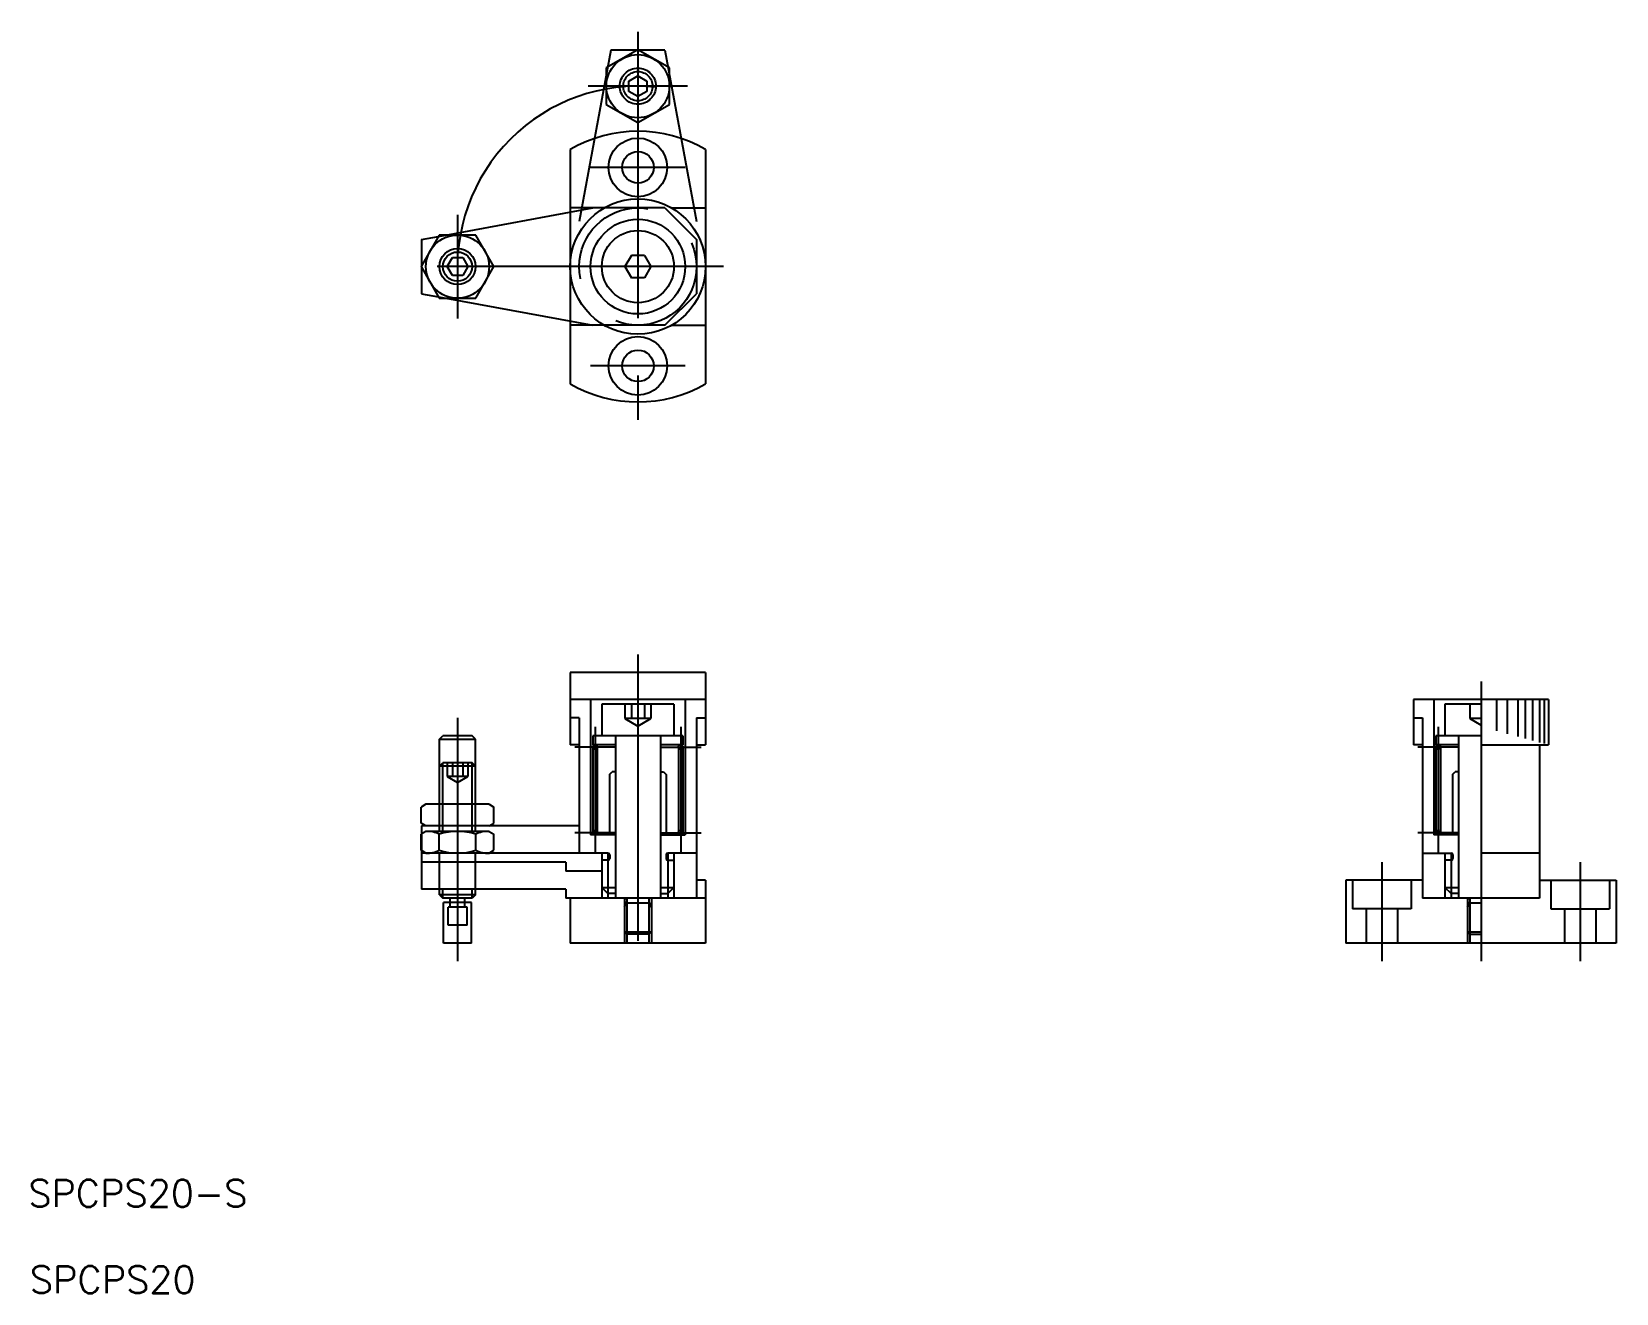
# Model space of a CAD drawing. Extents: x -67 to 108, y -39 to 101.
import ezdxf

# ---------------------------------------------------------------- set-up
doc = ezdxf.new("R2010")
doc.units = 0
for name, pattern in [('CENTER', [50.8, 31.75, -6.35, 6.35, -6.35]), ('DASHED', [19.05, 12.7, -6.35]), ('PHANTOM', [63.5, 31.75, -6.35, 6.35, -6.35, 6.35, -6.35])]:
    doc.linetypes.add(name, pattern=pattern)
doc.layers.get('0').update_dxf_attribs({"linetype": 'CONTINUOUS'})
doc.layers.add('CENTER', color=1, linetype='CENTER')
doc.styles.get("Standard").update_dxf_attribs({"font": 'txt.shx', "height": 3, "bigfont": 'bigfont.shx'})

msp = doc.modelspace()

# ---------------------------------------------------------------- linework, layer by layer
at = {"color": 3, "linetype": 'PHANTOM'}
for p, q in [((-3.04, 99.04), (-6.54, 80.04)), ((-0.04, 99.08), (-3.54, 97.06)), ((2.96, 99.04), (-3.04, 99.04)), ((3.46, 97.06), (-0.04, 99.08)), ((2.96, 99.04), (6.46, 80.04)), ((-3.54, 97.06), (-3.54, 93.02)), ((3.46, 93.02), (3.46, 97.06)), ((5.46, 95.04), (-5.54, 95.04)), ((-1.04, 95.61), (-0.04, 96.19)), ((-1.04, 94.46), (-1.04, 95.61)), ((-0.04, 96.19), (0.96, 95.61)), ((0.96, 95.61), (0.96, 94.46)), ((-0.04, 93.88), (-1.04, 94.46)), ((0.96, 94.46), (-0.04, 93.88)), ((-3.54, 93.02), (-0.04, 91)), ((-0.04, 91), (3.46, 93.02)), ((7.46, 30.04), (-7.54, 30.04)), ((-7.54, 30.04), (-7.54, 27.04)), ((7.46, 30.04), (7.46, 27.04)), ((-22.04, 22.66), (-21.66, 23.04)), ((-18.42, 23.04), (-21.66, 23.04)), ((-18.04, 22.66), (-18.42, 23.04)), ((-22.04, 19.66), (-22.04, 22.66)), ((-22.04, 22.66), (-18.04, 22.66)), ((-18.04, 19.66), (-18.04, 22.66)), ((-5.04, 21.79), (-5.04, 12.29)), ((-4.54, 21.79), (-4.54, 12.29)), ((4.46, 21.79), (4.46, 12.29)), ((4.96, 21.79), (4.96, 12.29)), ((88.46, 21.79), (88.46, 12.29)), ((88.96, 21.79), (88.96, 12.29)), ((-23.54, 15.44), (-24.08, 15.12)), ((-24.08, 13.35), (-24.08, 15.12)), ((-16.54, 15.44), (-23.54, 15.44)), ((-16.54, 15.44), (-16, 15.12)), ((-16, 13.35), (-16, 15.12)), ((-23.54, 13.04), (-24.08, 13.35)), ((-6.54, 13.04), (-24.04, 13.04)), ((-24.04, 13.04), (-24.04, 10.04)), ((-16.54, 13.04), (-16, 13.35)), ((-8.04, 9.04), (-24.04, 9.04)), ((-8.04, 9.04), (-8.04, 8.04)), ((-4.04, 8.04), (-8.04, 8.04))]:
    msp.add_line(p, q, dxfattribs=at)
at = {"color": 7, "linetype": 'CONTINUOUS'}
for p, q in [((-7.54, 88.03), (-7.54, 81.08)), ((7.46, 88.03), (7.46, 62.05)), ((-21.32, 78.54), (-5.04, 81.54)), ((-3.78, 81.54), (-7.54, 81.54)), ((3.7, 81.54), (7.46, 81.54)), ((-22.06, 78.54), (-24.08, 75.04)), ((-24.04, 78.04), (-22.15, 78.39)), ((-24.04, 78.04), (-24.04, 75.11)), ((-18.02, 78.54), (-22.06, 78.54)), ((-16, 75.04), (-18.02, 78.54)), ((-21.19, 75.04), (-20.61, 76.04)), ((-20.61, 76.04), (-19.46, 76.04)), ((-19.46, 76.04), (-18.88, 75.04)), ((-0.76, 76.29), (-1.48, 75.04)), ((0.68, 76.29), (-0.76, 76.29)), ((0.68, 76.29), (1.41, 75.04)), ((-24.08, 75.04), (-22.06, 71.54)), ((-24.04, 74.97), (-24.04, 72.04)), ((-20.61, 74.04), (-21.19, 75.04)), ((-19.46, 74.04), (-20.61, 74.04)), ((-18.88, 75.04), (-19.46, 74.04)), ((-18.02, 71.54), (-16, 75.04)), ((-1.48, 75.04), (-0.76, 73.79)), ((1.41, 75.04), (0.68, 73.79)), ((0.68, 73.79), (-0.76, 73.79)), ((-24.04, 72.04), (-22.15, 71.69)), ((-22.06, 71.54), (-18.02, 71.54)), ((-21.32, 71.54), (-5.04, 68.54)), ((-7.54, 69), (-7.54, 62.05)), ((-3.78, 68.54), (-7.54, 68.54)), ((3.7, 68.54), (7.46, 68.54)), ((7.46, 27.04), (-7.54, 27.04)), ((-7.54, 27.04), (-7.54, 22.04)), ((-5.29, 27.04), (-5.29, 12.04)), ((3.96, 26.54), (-4.04, 26.54)), ((-4.04, 26.54), (-4.04, 23.04)), ((3.96, 26.54), (3.96, 23.04)), ((5.21, 27.04), (5.21, 12.04)), ((7.46, 27.04), (7.46, 22.04)), ((100.96, 27.04), (85.96, 27.04)), ((85.96, 27.04), (85.96, 22.04)), ((88.21, 27.04), (88.21, 12.04)), ((89.46, 26.54), (89.46, 23.04)), ((93.46, 26.54), (89.46, 26.54)), ((95.16, 27.04), (95.16, 23.59)), ((96.36, 27.04), (96.36, 23.27)), ((97.56, 27.04), (97.56, 22.95)), ((98.36, 27.04), (98.36, 22.73)), ((99.16, 27.04), (99.16, 22.52)), ((99.96, 27.04), (99.96, 22.3)), ((100.46, 27.04), (100.46, 22.17)), ((100.96, 27.04), (100.96, 22.04)), ((-6.54, 25.04), (-7.54, 25.04)), ((-6.54, 25.04), (-6.54, 22.04)), ((6.46, 25.04), (7.46, 25.04)), ((6.46, 25.04), (6.46, 22.04)), ((85.96, 25.04), (86.96, 25.04)), ((86.96, 25.04), (86.96, 5.04)), ((4.96, 23.04), (-5.04, 23.04)), ((-5.04, 23.04), (-5.04, 22.04)), ((-2.54, 23.04), (-2.54, 5.04)), ((2.46, 23.04), (2.46, 5.04)), ((4.96, 23.04), (4.96, 22.04)), ((93.46, 23.04), (88.46, 23.04)), ((88.46, 23.04), (88.46, 22.04)), ((90.96, 23.04), (90.96, 5.04)), ((-6.54, 22.04), (-7.54, 22.04)), ((-6.54, 22.04), (-6.54, 10.04)), ((-2.54, 22.04), (-5.04, 22.04)), ((4.96, 22.04), (2.46, 22.04)), ((6.46, 22.04), (6.46, 5.04)), ((6.46, 22.04), (7.46, 22.04)), ((86.96, 22.04), (85.96, 22.04)), ((90.96, 22.04), (88.46, 22.04)), ((93.46, 22.04), (100.96, 22.04)), ((99.96, 22.04), (99.96, 5.04)), ((-22.04, 19.66), (-21.66, 20.04)), ((-22.04, 12.44), (-22.04, 19.66)), ((-18.04, 19.66), (-22.04, 19.66)), ((-18.42, 20.04), (-21.66, 20.04)), ((-18.04, 19.66), (-18.42, 20.04)), ((-18.04, 12.44), (-18.04, 19.66)), ((-3.19, 18.74), (-2.89, 19.04)), ((-3.19, 18.74), (-3.19, 12.34)), ((-2.54, 19.04), (-2.89, 19.04)), ((2.46, 19.04), (2.81, 19.04)), ((2.81, 19.04), (3.11, 18.74)), ((3.11, 18.74), (3.11, 12.34)), ((90.31, 18.74), (90.61, 19.04)), ((90.31, 18.74), (90.31, 12.34)), ((90.96, 19.04), (90.61, 19.04)), ((-23.54, 12.44), (-24.08, 12.12)), ((-16.54, 12.44), (-23.54, 12.44)), ((-16.54, 12.44), (-23.54, 12.44)), ((-16.54, 12.44), (-16, 12.12)), ((-3.19, 12.34), (-2.89, 12.04)), ((3.11, 12.34), (2.81, 12.04)), ((90.31, 12.34), (90.61, 12.04)), ((-24.08, 10.35), (-24.08, 12.12)), ((-22.06, 10.35), (-22.06, 12.12)), ((-18.02, 10.35), (-18.02, 12.12)), ((-16, 10.35), (-16, 12.12)), ((-2.54, 12.04), (-5.29, 12.04)), ((2.46, 12.04), (5.21, 12.04)), ((90.96, 12.04), (88.21, 12.04)), ((-23.54, 10.04), (-24.08, 10.35)), ((-3.36, 10.04), (-24.04, 10.04)), ((-24.04, 10.04), (-24.04, 6.04)), ((-16.54, 10.04), (-16, 10.35)), ((-4.04, 9.24), (-4.04, 6.21)), ((-3.36, 9.24), (-4.04, 9.24)), ((-3.36, 10.04), (-3.36, 9.24)), ((-3.16, 9.84), (-3.16, 9.44)), ((3.09, 9.84), (3.09, 9.44)), ((6.46, 10.04), (3.29, 10.04)), ((3.29, 10.04), (3.29, 9.24)), ((3.29, 9.24), (3.96, 9.24)), ((3.96, 9.24), (3.96, 6.21)), ((86.96, 10.04), (90.14, 10.04)), ((90.14, 9.24), (89.46, 9.24)), ((89.46, 9.24), (89.46, 6.21)), ((90.14, 10.04), (90.14, 9.24)), ((90.34, 9.84), (90.34, 9.44)), ((99.96, 10.04), (93.46, 10.04)), ((7.46, 7.04), (6.46, 7.04)), ((7.46, 7.04), (7.46, 0.04)), ((86.96, 7.04), (78.46, 7.04)), ((78.46, 7.04), (78.46, 0.04)), ((79.21, 7.04), (79.21, 3.84)), ((85.71, 7.04), (85.71, 3.84)), ((99.96, 7.04), (108.46, 7.04)), ((108.46, 7.04), (108.46, 0.04)), ((-8.04, 6.04), (-24.04, 6.04)), ((-22.04, 5.42), (-22.04, 6.04)), ((-18.04, 5.42), (-22.04, 5.42)), ((-22.04, 5.42), (-21.66, 5.04)), ((-18.04, 5.42), (-18.42, 5.04)), ((-18.04, 5.42), (-18.04, 6.04)), ((-8.04, 6.04), (-8.04, 5.04)), ((-3.36, 5.54), (-4.04, 6.21)), ((-4.04, 6.21), (-2.54, 6.21)), ((-2.54, 5.54), (-3.36, 5.54)), ((-3.36, 5.54), (-3.36, 5.04)), ((2.46, 6.21), (3.96, 6.21)), ((2.46, 5.54), (3.29, 5.54)), ((3.29, 5.54), (3.96, 6.21)), ((3.29, 5.54), (3.29, 5.04)), ((90.14, 5.54), (89.46, 6.21)), ((89.46, 6.21), (90.96, 6.21)), ((90.96, 5.54), (90.14, 5.54)), ((90.14, 5.54), (90.14, 5.04)), ((-18.42, 5.04), (-21.66, 5.04)), ((-21.59, 0.04), (-21.59, 4.54)), ((-18.49, 4.54), (-21.59, 4.54)), ((-20.84, 4.54), (-20.84, 5.04)), ((-19.24, 4.54), (-19.24, 5.04)), ((-19.24, 4.79), (-19.24, 4.79)), ((-19.24, 4.66), (-19.24, 4.66)), ((-18.49, 0.04), (-18.49, 4.54)), ((7.46, 5.04), (-8.04, 5.04)), ((-7.54, 5.04), (-7.54, 0.04)), ((-1.54, 4.04), (-1.33, 4.39)), ((-1.54, 4.04), (-1.54, 1.31)), ((-1.27, 4.94), (-1.27, 4.64)), ((-1.27, 4.51), (1.19, 4.51)), ((1.19, 4.94), (1.19, 4.64)), ((1.46, 4.04), (1.26, 4.39)), ((1.46, 4.04), (1.46, 1.31)), ((85.71, 3.84), (79.21, 3.84)), ((80.71, 3.84), (80.71, 0.04)), ((84.21, 3.84), (84.21, 0.04)), ((99.96, 5.04), (86.96, 5.04)), ((91.96, 4.04), (92.17, 4.39)), ((91.96, 4.04), (91.96, 1.31)), ((92.23, 4.94), (92.23, 4.64)), ((92.23, 4.51), (93.46, 4.51)), ((-18.49, 0.04), (-21.59, 0.04)), ((7.46, 0.04), (-7.54, 0.04)), ((-1.27, 1.04), (-1.54, 1.31)), ((-1.54, 1.31), (1.46, 1.31)), ((1.19, 1.04), (-1.27, 1.04)), ((-1.27, 1.04), (-1.27, 0.04)), ((1.19, 1.04), (1.46, 1.31)), ((1.19, 1.04), (1.19, 0.04)), ((108.46, 0.04), (78.46, 0.04)), ((92.23, 1.04), (91.96, 1.31)), ((91.96, 1.31), (93.46, 1.31)), ((92.23, 1.04), (93.46, 1.04)), ((92.23, 1.04), (92.23, 0.04))]:
    msp.add_line(p, q, dxfattribs=at)
at = {"color": 3, "linetype": 'DASHED'}
for p, q in [((-7.54, 81.08), (-7.54, 69)), ((2.96, 81.54), (-3.78, 81.54)), ((2.96, 81.54), (6.46, 78.04)), ((-22.15, 78.39), (-21.32, 78.54)), ((6.46, 78.04), (6.46, 72.04)), ((-24.04, 75.11), (-24.04, 74.97)), ((-22.15, 71.69), (-21.32, 71.54)), ((2.96, 68.54), (6.46, 72.04)), ((2.96, 68.54), (-3.78, 68.54)), ((-1.48, 26.54), (-1.48, 24.94)), ((-0.76, 26.54), (-0.76, 24.94)), ((0.68, 26.54), (0.68, 24.94)), ((1.41, 26.54), (1.41, 24.94)), ((92.21, 26.54), (92.21, 24.94)), ((1.41, 24.94), (-1.48, 24.94)), ((-1.48, 24.94), (-0.04, 24.1)), ((-0.04, 24.1), (1.41, 24.94)), ((93.46, 24.94), (92.21, 24.94)), ((92.21, 24.94), (93.46, 24.22)), ((-21.19, 20.04), (-21.19, 18.54)), ((-20.61, 20.04), (-20.61, 18.54)), ((-19.46, 20.04), (-19.46, 18.54)), ((-18.88, 20.04), (-18.88, 18.54)), ((-18.88, 18.54), (-21.19, 18.54)), ((-21.19, 18.54), (-20.04, 17.87)), ((-20.04, 17.87), (-18.88, 18.54)), ((-22.04, 6.04), (-22.04, 10.04)), ((-18.04, 6.04), (-18.04, 10.04)), ((101.21, 7.04), (101.21, 3.84)), ((107.71, 7.04), (107.71, 3.84)), ((-18.99, 4.04), (-21.09, 4.04)), ((-21.09, 2.04), (-21.09, 4.04)), ((-20.84, 4.04), (-20.84, 4.54)), ((-19.24, 4.04), (-19.24, 4.54)), ((-18.99, 2.04), (-18.99, 4.04)), ((101.21, 3.84), (107.71, 3.84)), ((102.71, 3.84), (102.71, 0.04)), ((106.21, 3.84), (106.21, 0.04)), ((-18.99, 2.04), (-21.09, 2.04))]:
    msp.add_line(p, q, dxfattribs=at)
at = {"color": 3, "linetype": 'CONTINUOUS'}
for p, q in [((-21.66, 12.44), (-21.66, 20.04)), ((-18.42, 12.44), (-18.42, 20.04)), ((-4.04, 10.04), (-4.04, 9.24)), ((-3.36, 9.24), (-3.36, 5.54)), ((3.29, 9.24), (3.29, 5.54)), ((3.96, 10.04), (3.96, 9.24)), ((89.46, 10.04), (89.46, 9.24)), ((90.14, 9.24), (90.14, 5.54)), ((-21.66, 5.04), (-21.66, 6.04)), ((-18.42, 5.04), (-18.42, 6.04)), ((-4.04, 6.21), (-4.04, 5.04)), ((3.96, 6.21), (3.96, 5.04)), ((89.46, 6.21), (89.46, 5.04)), ((-1.54, 5.04), (-1.54, 4.04)), ((-1.27, 4.51), (-1.27, 1.04)), ((1.19, 4.51), (1.19, 1.04)), ((1.46, 5.04), (1.46, 4.04)), ((91.96, 5.04), (91.96, 4.04)), ((92.23, 4.51), (92.23, 1.04)), ((-1.54, 1.31), (-1.54, 0.04)), ((1.46, 1.31), (1.46, 0.04)), ((91.96, 1.31), (91.96, 0.04))]:
    msp.add_line(p, q, dxfattribs=at)
at = {"color": 3, "linetype": 'PHANTOM'}
for radius in [3.5, 2, 1.62]:
    msp.add_circle((-0.04, 95.04), radius, dxfattribs=at)
at = {"color": 7, "linetype": 'CONTINUOUS'}
for centre, radius in [((-0.04, 86.04), 3.25), ((-0.04, 86.04), 1.75), ((-0.04, 75.04), 7.5), ((-0.04, 75.04), 5.25), ((-20.04, 75.04), 3.5), ((-0.04, 75.04), 4), ((-20.04, 75.04), 2), ((-0.04, 64.04), 3.25), ((-0.04, 64.04), 1.75), ((-4.79, 21.79), 0.25), ((4.71, 21.79), 0.25), ((88.71, 21.79), 0.25), ((-4.79, 12.29), 0.25), ((4.71, 12.29), 0.25), ((88.71, 12.29), 0.25)]:
    msp.add_circle(centre, radius, dxfattribs=at)
at = {"color": 3, "linetype": 'DASHED'}
msp.add_circle((-0.04, 75.04), 6.5, dxfattribs=at)
at = {"color": 3, "linetype": 'CONTINUOUS'}
msp.add_circle((-20.04, 75.04), 1.62, dxfattribs=at)
at = {"color": 3, "linetype": 'PHANTOM'}
msp.add_arc((-0.04, 75.04), 20, 84.2704, 185.7296, dxfattribs=at)
at = {"color": 7, "linetype": 'CONTINUOUS'}
for centre, radius, start, end in [((-0.04, 75.04), 15, 60, 120), ((-0.04, 75.04), 15, 240, 300), ((-23.4, 9.44), 3, 63.4722, 92.6629), ((-20.04, 5.75), 6.69, 72.4121, 107.5879), ((-16.68, 9.44), 3, 87.3371, 116.5278), ((-23.4, 13.03), 3, 267.3371, 296.5278), ((-20.04, 16.72), 6.69, 252.4121, 287.5879), ((-16.68, 13.03), 3, 243.4722, 272.6629), ((-3.36, 9.84), 0.2, 0, 90), ((-3.36, 9.44), 0.2, 270, 0), ((3.29, 9.84), 0.2, 90, 180), ((3.29, 9.44), 0.2, 180, 270), ((90.14, 9.84), 0.2, 0, 90), ((90.14, 9.44), 0.2, 270, 0), ((-1.37, 4.94), 0.1, 0, 90), ((-1.77, 4.64), 0.5, 330, 0), ((1.29, 4.94), 0.1, 90, 180), ((1.69, 4.64), 0.5, 180, 210), ((92.13, 4.94), 0.1, 0, 90), ((91.73, 4.64), 0.5, 330, 0)]:
    msp.add_arc(centre, radius, start, end, dxfattribs=at)
at = {"layer": 'CENTER', "color": 1, "linetype": 'CENTER'}
for p, q in [((-0.04, 101.08), (-0.04, 58.04)), ((5.21, 86.04), (-5.29, 86.04)), ((-20.04, 80.77), (-20.04, 69.3)), ((9.46, 75.04), (-26.08, 75.04)), ((5.21, 64.04), (-5.29, 64.04)), ((-0.04, 32.04), (-0.04, -1.96)), ((93.46, 29.04), (93.46, -1.96)), ((-20.04, 25.04), (-20.04, -1.96)), ((-4.79, 24.04), (-4.79, 10.04)), ((4.71, 24.04), (4.71, 10.04)), ((88.71, 24.04), (88.71, 10.04)), ((-2.54, 21.79), (-7.04, 21.79)), ((2.46, 21.79), (6.96, 21.79)), ((90.96, 21.79), (86.46, 21.79)), ((-2.54, 12.29), (-7.04, 12.29)), ((2.46, 12.29), (6.96, 12.29)), ((90.96, 12.29), (86.46, 12.29)), ((82.46, 9.04), (82.46, -1.96)), ((104.46, 9.04), (104.46, -1.96))]:
    msp.add_line(p, q, dxfattribs=at)

# ---------------------------------------------------------------- texts
at = {"color": 7, "linetype": 'CONTINUOUS'}
for s, p in [('SPCPS20-S', (-67.65, -29.19)), ('SPCPS20', (-67.47, -38.76))]:
    msp.add_text(s, height=3, dxfattribs=at).set_placement(p)

doc.saveas('drawing.dxf')
